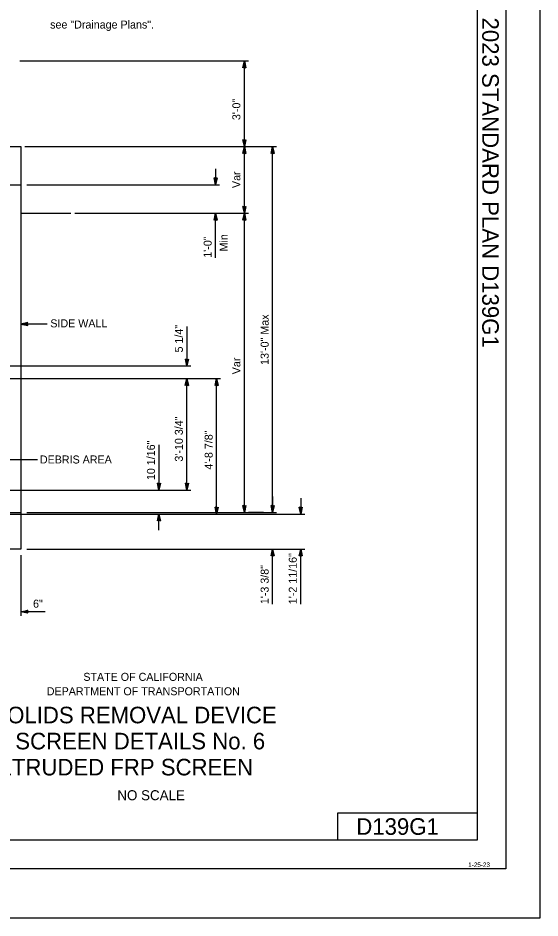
# Model space of a CAD drawing. Extents: x -893 to 867, y -474 to 712.
# Drawn here: x 410 to 867, y -474 to 313 of the extents above; entities that cross this region are included whole.
import ezdxf

# ---------------------------------------------------------------- set-up
doc = ezdxf.new("R2010")
doc.units = 0
for name, color, linetype in [('60 Nongeo Data', 7, 'Continuous'), ('border_INSIDE-BORDER-anno', 7, 'Continuous'), ('border_PLOTTING-ELEMENTS', 7, 'Continuous'), ('border_rw_22x34_Cut_Lines', 7, 'Continuous'), ('border_SHEET', 7, 'Continuous'), ('border_WITHIN-BORDER-anno', 7, 'Continuous')]:
    doc.layers.add(name, color=color, linetype=linetype)

# ---------------------------------------------------------------- blocks, each defined once
blk = doc.blocks.new('AHT')
at = {"layer": '60 Nongeo Data'}
blk.add_lwpolyline([(-5.9055, 1.3189), (0, 0), (-5.9059, -1.3094), (-5.6957, -0.9602), (-1.3693, -0.0035), (-5.6968, 0.9693), (-5.4886, 0.6205), (-2.7193, 0.002), (-5.4858, -0.6114), (-5.2756, -0.2622), (-4.0791, 0.0031), (-5.2799, 0.2713), (-5.1181, 0), (-5.9059, -1.3094), (-5.1181, 0)], close=True, dxfattribs=at)

msp = doc.modelspace()

# ---------------------------------------------------------------- linework, layer by layer
at = {"layer": '60 Nongeo Data'}
for p, q in [((411.12, 275.56), (611.23, 275.56)), ((607.73, 200.56), (607.73, 275.56)), ((153.79, 200.56), (412.12, 200.56)), ((412.12, 200.56), (412.12, -151.4)), ((415.62, 200.56), (611.23, 200.56)), ((417.37, 200.56), (611.23, 200.56)), ((420.87, 200.56), (635.98, 200.56)), ((607.73, 142.23), (607.73, 200.56)), ((632.48, -119.36), (632.48, 200.56)), ((582.58, 181.23), (582.58, 167.23)), ((399.62, 167.23), (412.12, 167.23)), ((417.37, 167.23), (586.08, 167.23)), ((412.12, 142.23), (455.7, 142.23)), ((459.2, 142.23), (611.23, 142.23)), ((460.95, 142.23), (586.08, 142.23)), ((501.2, 142.23), (611.23, 142.23)), ((582.58, 103.35), (582.58, 142.23)), ((607.73, -119.36), (607.73, 142.23)), ((434.95, 45.33), (412.12, 45.33)), ((557.37, 43.23), (557.37, 8.73)), ((242.19, 8.73), (560.87, 8.73)), ((260.59, -2.34), (560.87, -2.34)), ((260.59, -2.34), (560.87, -2.34)), ((262.34, -2.34), (586.95, -2.34)), ((557.37, -99.84), (557.37, -2.34)), ((557.37, -16.34), (557.37, -2.34)), ((583.45, -120.8), (583.45, -2.34)), ((532.91, -60.17), (532.91, -99.84)), ((327.08, -99.84), (560.87, -99.84)), ((328.83, -99.84), (536.41, -99.84)), ((632.48, -105.36), (632.48, -119.36)), ((657.1, -106.8), (657.1, -120.8)), ((332.99, -120.8), (586.95, -120.8)), ((332.99, -120.8), (536.41, -120.8)), ((332.99, -120.8), (660.6, -120.8)), ((399.62, -119.36), (412.12, -119.36)), ((417.37, -119.36), (635.98, -119.36)), ((417.43, -119.36), (579.06, -119.36)), ((532.91, -134.8), (532.91, -120.8)), ((587.81, -119.36), (635.98, -119.36)), ((624.56, -119.36), (611.23, -119.36)), ((412.12, -151.4), (153.79, -151.4)), ((412.12, -156.65), (412.12, -209.68)), ((417.37, -151.4), (660.6, -151.4)), ((417.37, -151.4), (635.98, -151.4)), ((632.48, -199.62), (632.48, -151.4)), ((657.1, -199.63), (657.1, -151.4)), ((433.44, -206.18), (412.12, -206.18))]:
    msp.add_line(p, q, dxfattribs=at)
msp.add_lwpolyline([(418.03, 46.65), (412.12, 45.33), (418.03, 44.02), (417.82, 44.37), (413.49, 45.33), (417.82, 46.3), (417.61, 45.95), (414.84, 45.34), (417.61, 44.72), (417.4, 45.07), (416.2, 45.34), (417.4, 45.6), (417.24, 45.33), (418.03, 44.02), (417.24, 45.33)], close=True, dxfattribs=at)
msp.add_lwpolyline([(392.53, -73.15), (426.67, -73.15)], dxfattribs=at)
at = {"layer": 'border_PLOTTING-ELEMENTS'}
for points in [[(-893.45, -474.04), (866.55, -474.04), (866.55, 711.96), (-893.45, 711.96)], [(-863.45, 668.96), (836.55, 668.96), (836.55, -431.04), (-863.45, -431.04)]]:
    msp.add_lwpolyline(points, close=True, dxfattribs=at)
at = {"layer": 'border_rw_22x34_Cut_Lines'}
msp.add_lwpolyline([(-863.45, 668.96), (836.55, 668.96), (836.55, -431.04), (-863.45, -431.04)], close=True, dxfattribs=at)
at = {"layer": 'border_SHEET'}
for p, q in [((811.55, 643.96), (811.55, -406.04)), ((689.52, -406.04), (689.52, -382.04)), ((689.52, -382.04), (811.52, -382.04)), ((811.55, -406.04), (-813.45, -406.04))]:
    msp.add_line(p, q, dxfattribs=at)

# ---------------------------------------------------------------- block references
at = {"layer": '60 Nongeo Data', "xscale": 1.016949152542373, "yscale": 1.012061028040939}
for p, rotation in [((607.73, 275.56), 90), ((607.73, 200.56), -90), ((607.73, 200.56), 90), ((632.48, 200.56), 90), ((582.58, 167.23), -90), ((582.58, 142.23), 90), ((607.73, 142.23), 90), ((607.73, 142.23), -90), ((557.37, 8.73), -90), ((557.37, -2.34), 90), ((557.37, -2.34), 90), ((583.45, -2.34), 90), ((532.91, -99.84), -90), ((557.37, -99.84), -90), ((583.45, -120.8), -90), ((607.73, -119.36), -90), ((632.48, -119.36), -90), ((632.48, -119.36), -90), ((657.1, -120.8), -90), ((532.91, -120.8), 90), ((632.48, -151.4), 90), ((657.1, -151.4), 90), ((412.12, -206.18), 180)]:
    msp.add_blockref('AHT', p, dxfattribs=dict(at, rotation=rotation))

# ---------------------------------------------------------------- texts
at = {"layer": '60 Nongeo Data'}
for s, height, p in [('see "Drainage Plans".', 7.0004, (437.7, 303.77)), ('SIDE WALL', 7, (437.85, 42.46)), ('DEBRIS AREA', 7.0004, (428.73, -76.59)), ('6"', 7, (422.73, -202.68))]:
    msp.add_text(s, height=height, dxfattribs=at).set_placement(p)
for s, p in [('3\'-0"', (604.23, 223.69)), ('Var', (604.23, 164.27)), ('1\'-0"', (579.08, 103.35)), ('Min', (593.08, 108.86)), ('13\'-0" Max', (628.98, 9.64)), ('5 1/4"', (553.87, 20.49)), ('Var', (604.23, 1.44)), ('3\'-10 3/4"', (553.87, -74.95)), ('4\'-8 7/8"', (579.95, -81.96)), ('10 1/16"', (529.41, -91.12)), ('1\'-2 11/16"', (653.6, -199.63)), ('1\'-3 3/8"', (628.98, -199.62))]:
    msp.add_text(s, height=7, rotation=90, dxfattribs=at).set_placement(p)
at = {"layer": 'border_INSIDE-BORDER-anno'}
for s, height, p in [('STATE OF CALIFORNIA', 7, (466.75, -266.67)), ('DEPARTMENT OF TRANSPORTATION', 7, (434.75, -279.27)), ('GROSS SOLIDS REMOVAL DEVICE', 14.5, (311.75, -303.79)), ('INCLINED SCREEN DETAILS No. 6', 14.5, (311.29, -326.58)), ('PULTRUDED FRP SCREEN', 14.5, (366.49, -349.36)), ('NO SCALE', 8.75, (496.52, -371.04))]:
    msp.add_text(s, height=height, dxfattribs=at).set_placement(p)
at = {"layer": 'border_WITHIN-BORDER-anno'}
msp.add_text('2023 STANDARD PLAN D139G1', height=14.5, rotation=270, dxfattribs=at).set_placement((815.92, 313.4))
for s, height, p in [('D139G1', 14.5, (705.73, -401.29)), ('1-25-23', 4, (803.7, -429.47))]:
    msp.add_text(s, height=height, dxfattribs=at).set_placement(p)

doc.saveas('drawing.dxf')
